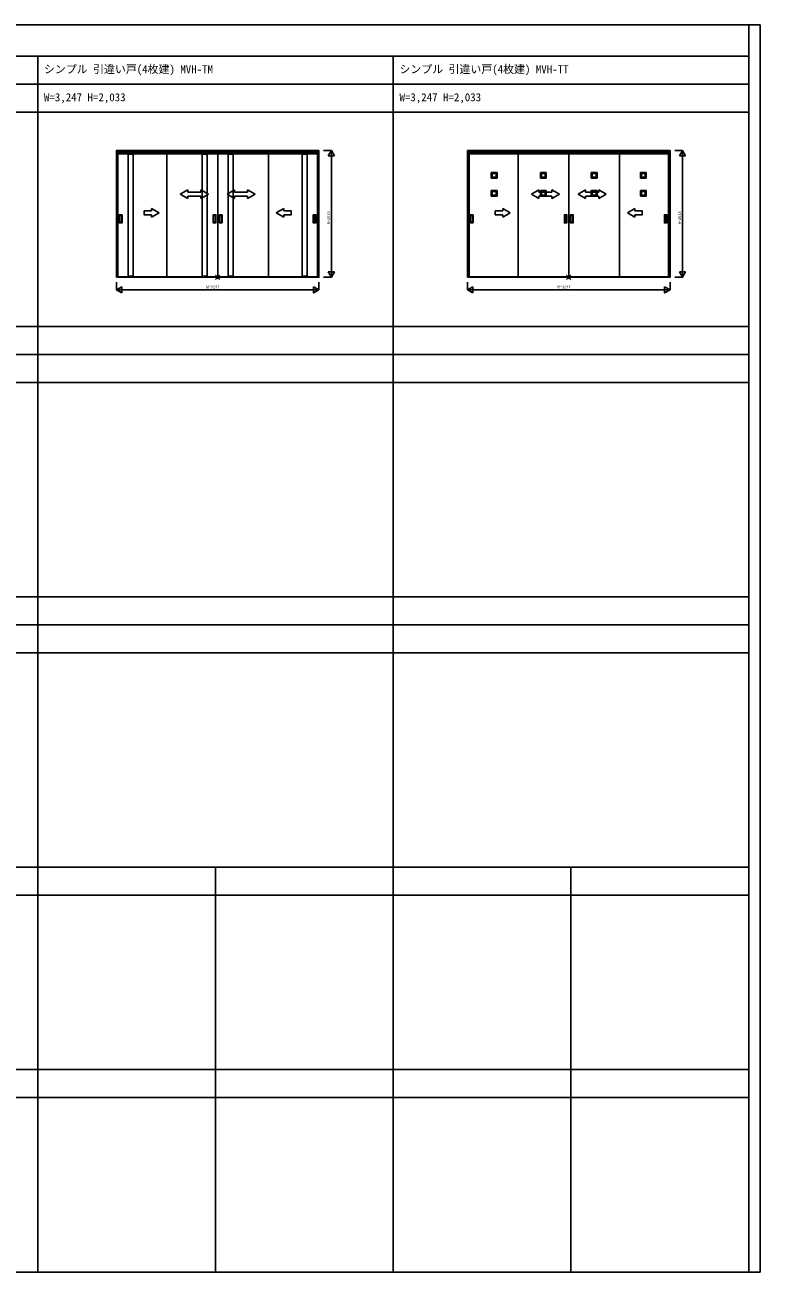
# Model space of a CAD drawing. Units: millimetres, scale not verified. Extents: x -14341 to 14340, y -10000 to 10000.
# Drawn here: x 2555 to 14340, y -10000 to 10000 of the extents above; entities that cross this region are included whole.
import ezdxf
from ezdxf.enums import TextEntityAlignment as Align

# ---------------------------------------------------------------- set-up
doc = ezdxf.new("R2010")
doc.units = ezdxf.units.MM
doc.header["$LTSCALE"] = 50
for name, color, linetype in [('0-0_0', 7, 'Continuous'), ('0-1_YKK_A1', 4, 'Continuous'), ('0-4_YKK_F1', 7, 'Continuous'), ('0-6_YKK_N1', 2, 'Continuous')]:
    doc.layers.add(name, color=color, linetype=linetype)
doc.layers.add('0-5_YKK_IN', color=1, linetype='Continuous', lineweight=18)
doc.styles.add('ＭＳ ゴシック', font='')
doc.styles.get('ＭＳ ゴシック').set_extended_font_data('MS Gothic')

msp = doc.modelspace()

# ---------------------------------------------------------------- linework, layer by layer
at = {"layer": '0-1_YKK_A1'}
for p, q in [((4040.56, 5960.6), (4040.56, 7935.6)), ((5644.56, 7935.6), (4040.56, 7935.6)), ((4045.06, 7961.6), (7244.06, 7961.6)), ((4045.06, 7931.6), (7244.06, 7931.6)), ((4210.56, 5960.6), (4210.56, 7935.6)), ((4210.56, 7925.6), (4290.56, 7925.6)), ((4290.56, 5960.6), (4290.56, 7935.6)), ((4830.56, 7935.6), (4830.56, 5960.6)), ((5394.56, 5960.6), (5394.56, 7935.6)), ((5474.56, 7925.6), (5394.56, 7925.6)), ((5474.56, 5960.6), (5474.56, 7935.6)), ((5644.56, 5960.6), (5644.56, 7935.6)), ((5644.56, 7935.6), (7248.56, 7935.6)), ((5814.56, 5960.6), (5814.56, 7935.6)), ((5814.56, 7925.6), (5894.56, 7925.6)), ((5894.56, 5960.6), (5894.56, 7935.6)), ((6458.56, 7935.6), (6458.56, 5960.6)), ((6998.56, 5960.6), (6998.56, 7935.6)), ((7078.56, 7925.6), (6998.56, 7925.6)), ((7078.56, 5960.6), (7078.56, 7935.6)), ((7248.56, 5960.6), (7248.56, 7935.6)), ((9669.84, 5960.6), (9669.84, 7935.6)), ((11273.84, 7935.6), (9669.84, 7935.6)), ((9674.34, 7961.6), (12873.34, 7961.6)), ((9674.34, 7931.6), (12873.34, 7931.6)), ((10459.84, 7935.6), (10459.84, 5960.6)), ((11273.84, 5960.6), (11273.84, 7935.6)), ((11273.84, 7935.6), (12877.84, 7935.6)), ((12087.84, 7935.6), (12087.84, 5960.6)), ((12877.84, 5960.6), (12877.84, 7935.6)), ((10030.84, 7635.6), (10030.84, 7543.6)), ((10030.84, 7635.6), (10122.84, 7635.6)), ((10046.84, 7619.6), (10030.84, 7635.6)), ((10046.84, 7619.6), (10046.84, 7559.6)), ((10046.84, 7619.6), (10106.84, 7619.6)), ((10106.84, 7619.6), (10122.84, 7635.6)), ((10106.84, 7619.6), (10106.84, 7559.6)), ((10122.84, 7635.6), (10122.84, 7543.6)), ((10820.84, 7635.6), (10820.84, 7543.6)), ((10820.84, 7635.6), (10912.84, 7635.6)), ((10836.84, 7619.6), (10820.84, 7635.6)), ((10836.84, 7619.6), (10836.84, 7559.6)), ((10836.84, 7619.6), (10896.84, 7619.6)), ((10896.84, 7619.6), (10912.84, 7635.6)), ((10896.84, 7619.6), (10896.84, 7559.6)), ((10912.84, 7635.6), (10912.84, 7543.6)), ((11634.84, 7635.6), (11634.84, 7543.6)), ((11634.84, 7635.6), (11726.84, 7635.6)), ((11650.84, 7619.6), (11634.84, 7635.6)), ((11650.84, 7619.6), (11650.84, 7559.6)), ((11650.84, 7619.6), (11710.84, 7619.6)), ((11710.84, 7619.6), (11726.84, 7635.6)), ((11710.84, 7619.6), (11710.84, 7559.6)), ((11726.84, 7635.6), (11726.84, 7543.6)), ((12424.84, 7635.6), (12424.84, 7543.6)), ((12424.84, 7635.6), (12516.84, 7635.6)), ((12440.84, 7619.6), (12424.84, 7635.6)), ((12440.84, 7619.6), (12440.84, 7559.6)), ((12440.84, 7619.6), (12500.84, 7619.6)), ((12500.84, 7619.6), (12516.84, 7635.6)), ((12500.84, 7619.6), (12500.84, 7559.6)), ((12516.84, 7635.6), (12516.84, 7543.6)), ((10046.84, 7559.6), (10030.84, 7543.6)), ((10030.84, 7543.6), (10122.84, 7543.6)), ((10046.84, 7559.6), (10106.84, 7559.6)), ((10106.84, 7559.6), (10122.84, 7543.6)), ((10836.84, 7559.6), (10820.84, 7543.6)), ((10820.84, 7543.6), (10912.84, 7543.6)), ((10836.84, 7559.6), (10896.84, 7559.6)), ((10896.84, 7559.6), (10912.84, 7543.6)), ((11650.84, 7559.6), (11634.84, 7543.6)), ((11634.84, 7543.6), (11726.84, 7543.6)), ((11650.84, 7559.6), (11710.84, 7559.6)), ((11710.84, 7559.6), (11726.84, 7543.6)), ((12440.84, 7559.6), (12424.84, 7543.6)), ((12424.84, 7543.6), (12516.84, 7543.6)), ((12440.84, 7559.6), (12500.84, 7559.6)), ((12500.84, 7559.6), (12516.84, 7543.6)), ((5045.06, 7286.55), (5165.06, 7355.83)), ((5045.06, 7286.55), (5165.06, 7216.55)), ((5165.06, 7355.83), (5165.06, 7316.55)), ((5165.06, 7316.55), (5375.06, 7316.55)), ((5165.06, 7256.55), (5165.06, 7216.55)), ((5375.06, 7256.55), (5165.06, 7256.55)), ((5375.06, 7355.83), (5375.06, 7316.55)), ((5495.06, 7286.55), (5375.06, 7355.83)), ((5495.06, 7286.55), (5375.06, 7216.55)), ((5375.06, 7256.55), (5375.06, 7216.55)), ((5794.06, 7286.55), (5914.06, 7355.83)), ((5794.06, 7286.55), (5914.06, 7216.55)), ((5914.06, 7355.83), (5914.06, 7316.55)), ((6124.06, 7316.55), (5914.06, 7316.55)), ((5914.06, 7256.55), (6124.06, 7256.55)), ((5914.06, 7256.55), (5914.06, 7216.55)), ((6124.06, 7355.83), (6124.06, 7316.55)), ((6244.06, 7286.55), (6124.06, 7355.83)), ((6244.06, 7286.55), (6124.06, 7216.55)), ((6124.06, 7256.55), (6124.06, 7216.55)), ((10030.84, 7343.6), (10030.84, 7251.6)), ((10030.84, 7343.6), (10122.84, 7343.6)), ((10046.84, 7327.6), (10030.84, 7343.6)), ((10046.84, 7267.6), (10030.84, 7251.6)), ((10030.84, 7251.6), (10122.84, 7251.6)), ((10046.84, 7327.6), (10046.84, 7267.6)), ((10046.84, 7327.6), (10106.84, 7327.6)), ((10046.84, 7267.6), (10106.84, 7267.6)), ((10106.84, 7327.6), (10122.84, 7343.6)), ((10106.84, 7327.6), (10106.84, 7267.6)), ((10106.84, 7267.6), (10122.84, 7251.6)), ((10122.84, 7343.6), (10122.84, 7251.6)), ((10674.34, 7286.55), (10794.34, 7355.83)), ((10674.34, 7286.55), (10794.34, 7216.55)), ((10794.34, 7355.83), (10794.34, 7316.55)), ((10794.34, 7316.55), (11004.34, 7316.55)), ((10794.34, 7256.55), (10794.34, 7216.55)), ((11004.34, 7256.55), (10794.34, 7256.55)), ((10820.84, 7343.6), (10820.84, 7251.6)), ((10820.84, 7343.6), (10912.84, 7343.6)), ((10836.84, 7327.6), (10820.84, 7343.6)), ((10836.84, 7267.6), (10820.84, 7251.6)), ((10820.84, 7251.6), (10912.84, 7251.6)), ((10836.84, 7327.6), (10836.84, 7267.6)), ((10836.84, 7327.6), (10896.84, 7327.6)), ((10836.84, 7267.6), (10896.84, 7267.6)), ((10896.84, 7327.6), (10912.84, 7343.6)), ((10896.84, 7327.6), (10896.84, 7267.6)), ((10896.84, 7267.6), (10912.84, 7251.6)), ((10912.84, 7343.6), (10912.84, 7251.6)), ((11004.34, 7355.83), (11004.34, 7316.55)), ((11124.34, 7286.55), (11004.34, 7355.83)), ((11124.34, 7286.55), (11004.34, 7216.55)), ((11004.34, 7256.55), (11004.34, 7216.55)), ((11423.34, 7286.55), (11543.34, 7355.83)), ((11423.34, 7286.55), (11543.34, 7216.55)), ((11543.34, 7355.83), (11543.34, 7316.55)), ((11753.34, 7316.55), (11543.34, 7316.55)), ((11543.34, 7256.55), (11753.34, 7256.55)), ((11543.34, 7256.55), (11543.34, 7216.55)), ((11634.84, 7343.6), (11634.84, 7251.6)), ((11634.84, 7343.6), (11726.84, 7343.6)), ((11650.84, 7327.6), (11634.84, 7343.6)), ((11650.84, 7267.6), (11634.84, 7251.6)), ((11634.84, 7251.6), (11726.84, 7251.6)), ((11650.84, 7327.6), (11650.84, 7267.6)), ((11650.84, 7327.6), (11710.84, 7327.6)), ((11650.84, 7267.6), (11710.84, 7267.6)), ((11710.84, 7327.6), (11726.84, 7343.6)), ((11710.84, 7327.6), (11710.84, 7267.6)), ((11710.84, 7267.6), (11726.84, 7251.6)), ((11726.84, 7343.6), (11726.84, 7251.6)), ((11753.34, 7355.83), (11753.34, 7316.55)), ((11873.34, 7286.55), (11753.34, 7355.83)), ((11873.34, 7286.55), (11753.34, 7216.55)), ((11753.34, 7256.55), (11753.34, 7216.55)), ((12424.84, 7343.6), (12424.84, 7251.6)), ((12424.84, 7343.6), (12516.84, 7343.6)), ((12440.84, 7327.6), (12424.84, 7343.6)), ((12440.84, 7267.6), (12424.84, 7251.6)), ((12424.84, 7251.6), (12516.84, 7251.6)), ((12440.84, 7327.6), (12440.84, 7267.6)), ((12440.84, 7327.6), (12500.84, 7327.6)), ((12440.84, 7267.6), (12500.84, 7267.6)), ((12500.84, 7327.6), (12516.84, 7343.6)), ((12500.84, 7327.6), (12500.84, 7267.6)), ((12500.84, 7267.6), (12516.84, 7251.6)), ((12516.84, 7343.6), (12516.84, 7251.6)), ((4705.56, 6986.55), (4585.56, 7055.83)), ((4585.56, 7016.55), (4585.56, 7055.83)), ((6583.55, 6986.55), (6703.55, 7055.83)), ((6703.55, 7016.55), (6703.55, 7055.83)), ((10334.85, 6986.55), (10214.85, 7055.83)), ((10214.85, 7016.55), (10214.85, 7055.83)), ((12212.84, 6986.55), (12332.84, 7055.83)), ((12332.84, 7016.55), (12332.84, 7055.83)), ((4069.56, 6826.6), (4069.56, 6954.6)), ((4110.56, 6955.6), (4070.56, 6955.6)), ((4110.56, 6825.6), (4070.56, 6825.6)), ((4075.56, 6836.6), (4075.56, 6944.6)), ((4076.56, 6945.6), (4104.56, 6945.6)), ((4104.56, 6835.6), (4076.56, 6835.6)), ((4105.56, 6944.6), (4105.56, 6836.6)), ((4111.56, 6826.6), (4111.56, 6954.6)), ((4705.56, 6986.55), (4585.56, 6917.27)), ((4585.56, 6917.27), (4585.56, 6956.55)), ((5573.56, 6826.6), (5573.56, 6954.6)), ((5574.56, 6955.6), (5614.56, 6955.6)), ((5574.56, 6825.6), (5614.56, 6825.6)), ((5579.56, 6944.6), (5579.56, 6836.6)), ((5608.56, 6945.6), (5580.56, 6945.6)), ((5580.56, 6835.6), (5608.56, 6835.6)), ((5609.56, 6836.6), (5609.56, 6944.6)), ((5615.56, 6826.6), (5615.56, 6954.6)), ((5673.56, 6826.6), (5673.56, 6954.6)), ((5714.56, 6955.6), (5674.56, 6955.6)), ((5714.56, 6825.6), (5674.56, 6825.6)), ((5679.56, 6836.6), (5679.56, 6944.6)), ((5680.56, 6945.6), (5708.56, 6945.6)), ((5708.56, 6835.6), (5680.56, 6835.6)), ((5709.56, 6944.6), (5709.56, 6836.6)), ((5715.56, 6826.6), (5715.56, 6954.6)), ((6583.55, 6986.55), (6703.55, 6917.27)), ((6703.55, 6917.27), (6703.55, 6956.55)), ((7177.56, 6826.6), (7177.56, 6954.6)), ((7178.56, 6955.6), (7218.56, 6955.6)), ((7178.56, 6825.6), (7218.56, 6825.6)), ((7183.56, 6944.6), (7183.56, 6836.6)), ((7212.56, 6945.6), (7184.56, 6945.6)), ((7184.56, 6835.6), (7212.56, 6835.6)), ((7213.56, 6836.6), (7213.56, 6944.6)), ((7219.56, 6826.6), (7219.56, 6954.6)), ((9698.84, 6826.6), (9698.84, 6954.6)), ((9739.84, 6955.6), (9699.84, 6955.6)), ((9739.84, 6825.6), (9699.84, 6825.6)), ((9704.84, 6836.6), (9704.84, 6944.6)), ((9705.84, 6945.6), (9733.84, 6945.6)), ((9733.84, 6835.6), (9705.84, 6835.6)), ((9734.84, 6944.6), (9734.84, 6836.6)), ((9740.84, 6826.6), (9740.84, 6954.6)), ((10334.85, 6986.55), (10214.85, 6917.27)), ((10214.85, 6917.27), (10214.85, 6956.55)), ((11202.84, 6826.6), (11202.84, 6954.6)), ((11203.84, 6955.6), (11243.84, 6955.6)), ((11203.84, 6825.6), (11243.84, 6825.6)), ((11208.84, 6944.6), (11208.84, 6836.6)), ((11237.84, 6945.6), (11209.84, 6945.6)), ((11209.84, 6835.6), (11237.84, 6835.6)), ((11238.84, 6836.6), (11238.84, 6944.6)), ((11244.84, 6826.6), (11244.84, 6954.6)), ((11302.84, 6826.6), (11302.84, 6954.6)), ((11343.84, 6955.6), (11303.84, 6955.6)), ((11343.84, 6825.6), (11303.84, 6825.6)), ((11308.84, 6836.6), (11308.84, 6944.6)), ((11309.84, 6945.6), (11337.84, 6945.6)), ((11337.84, 6835.6), (11309.84, 6835.6)), ((11338.84, 6944.6), (11338.84, 6836.6)), ((11344.84, 6826.6), (11344.84, 6954.6)), ((12212.84, 6986.55), (12332.84, 6917.27)), ((12332.84, 6917.27), (12332.84, 6956.55)), ((12806.84, 6826.6), (12806.84, 6954.6)), ((12807.84, 6955.6), (12847.84, 6955.6)), ((12807.84, 6825.6), (12847.84, 6825.6)), ((12812.84, 6944.6), (12812.84, 6836.6)), ((12841.84, 6945.6), (12813.84, 6945.6)), ((12813.84, 6835.6), (12841.84, 6835.6)), ((12842.84, 6836.6), (12842.84, 6944.6)), ((12848.84, 6826.6), (12848.84, 6954.6)), ((5644.56, 5960.6), (4040.56, 5960.6)), ((7244.06, 5956.6), (4045.06, 5956.6)), ((7244.06, 5952.6), (4045.06, 5952.6)), ((4290.56, 5970.6), (4210.56, 5970.6)), ((5394.56, 5970.6), (5474.56, 5970.6)), ((5644.56, 5960.6), (7248.56, 5960.6)), ((5894.56, 5970.6), (5814.56, 5970.6)), ((6998.56, 5970.6), (7078.56, 5970.6)), ((11273.84, 5960.6), (9669.84, 5960.6)), ((12873.34, 5956.6), (9674.34, 5956.6)), ((12873.34, 5952.6), (9674.34, 5952.6)), ((11273.84, 5960.6), (12877.84, 5960.6))]:
    msp.add_line(p, q, dxfattribs=at)
for points in [[(4021.06, 5952.6), (4045.06, 5952.6), (4045.06, 7985.6), (4021.06, 7985.6)], [(7244.06, 5952.6), (7268.06, 5952.6), (7268.06, 7985.6), (7244.06, 7985.6)], [(9650.34, 5952.6), (9674.34, 5952.6), (9674.34, 7985.6), (9650.34, 7985.6)], [(12873.34, 5952.6), (12897.34, 5952.6), (12897.34, 7985.6), (12873.34, 7985.6)]]:
    msp.add_lwpolyline(points, close=True, dxfattribs=at)
for points in [[(7244.06, 7985.6), (4045.06, 7985.6), (4045.06, 7955.6)], [(12873.34, 7985.6), (9674.34, 7985.6), (9674.34, 7955.6)], [(4585.56, 7016.55), (4465.56, 7016.55), (4465.56, 6956.55), (4585.56, 6956.55)], [(6703.55, 7016.55), (6823.55, 7016.55), (6823.55, 6956.55), (6703.55, 6956.55)], [(10214.85, 7016.55), (10094.85, 7016.55), (10094.85, 6956.55), (10214.85, 6956.55)], [(12332.84, 7016.55), (12452.84, 7016.55), (12452.84, 6956.55), (12332.84, 6956.55)]]:
    msp.add_lwpolyline(points, dxfattribs=at)
for centre, start, end in [((4070.56, 6954.6), 90, 180), ((4070.56, 6826.6), 180, 270), ((4076.56, 6944.6), 90, 180), ((4076.56, 6836.6), 180, 270), ((4104.56, 6944.6), 0, 90), ((4104.56, 6836.6), 270, 0), ((4110.56, 6954.6), 0, 90), ((4110.56, 6826.6), 270, 0), ((5574.56, 6954.6), 90, 180), ((5574.56, 6826.6), 180, 270), ((5580.56, 6944.6), 90, 180), ((5580.56, 6836.6), 180, 270), ((5608.56, 6944.6), 360, 90), ((5608.56, 6836.6), 270, 360), ((5614.56, 6954.6), 0, 90), ((5614.56, 6826.6), 270, 0), ((5674.56, 6954.6), 90, 180), ((5674.56, 6826.6), 180, 270), ((5680.56, 6944.6), 90, 180), ((5680.56, 6836.6), 180, 270), ((5708.56, 6944.6), 0, 90), ((5708.56, 6836.6), 270, 0), ((5714.56, 6954.6), 0, 90), ((5714.56, 6826.6), 270, 0), ((7178.56, 6954.6), 90, 180), ((7178.56, 6826.6), 180, 270), ((7184.56, 6944.6), 90, 180), ((7184.56, 6836.6), 180, 270), ((7212.56, 6944.6), 360, 90), ((7212.56, 6836.6), 270, 360), ((7218.56, 6954.6), 0, 90), ((7218.56, 6826.6), 270, 0), ((9699.84, 6954.6), 90, 180), ((9699.84, 6826.6), 180, 270), ((9705.84, 6944.6), 90, 180), ((9705.84, 6836.6), 180, 270), ((9733.84, 6944.6), 0, 90), ((9733.84, 6836.6), 270, 0), ((9739.84, 6954.6), 0, 90), ((9739.84, 6826.6), 270, 0), ((11203.84, 6954.6), 90, 180), ((11203.84, 6826.6), 180, 270), ((11209.84, 6944.6), 90, 180), ((11209.84, 6836.6), 180, 270), ((11237.84, 6944.6), 360, 90), ((11237.84, 6836.6), 270, 360), ((11243.84, 6954.6), 0, 90), ((11243.84, 6826.6), 270, 0), ((11303.84, 6954.6), 90, 180), ((11303.84, 6826.6), 180, 270), ((11309.84, 6944.6), 90, 180), ((11309.84, 6836.6), 180, 270), ((11337.84, 6944.6), 0, 90), ((11337.84, 6836.6), 270, 0), ((11343.84, 6954.6), 0, 90), ((11343.84, 6826.6), 270, 0), ((12807.84, 6954.6), 90, 180), ((12807.84, 6826.6), 180, 270), ((12813.84, 6944.6), 90, 180), ((12813.84, 6836.6), 180, 270), ((12841.84, 6944.6), 360, 90), ((12841.84, 6836.6), 270, 360), ((12847.84, 6954.6), 0, 90), ((12847.84, 6826.6), 270, 0)]:
    msp.add_arc(centre, 1, start, end, dxfattribs=at)
at = {"layer": '0-4_YKK_F1'}
for p, q in [((-14340.8, 10000.1), (14340.22, 10000.1)), ((14159.2, -9999.9), (14159.2, 10000.1)), ((14340.22, -9999.9), (14340.22, 10000.1)), ((-14340.8, 9500.1), (14159.2, 9500.1)), ((2759.2, -9999.9), (2759.2, 9500.1)), ((8459.2, -9999.9), (8459.2, 9500.1)), ((-14340.8, 9050.1), (14159.2, 9050.1)), ((-14340.8, 8600.1), (14159.2, 8600.1)), ((-14340.8, 5165.1), (14159.2, 5165.1)), ((-14340.8, 4715.1), (14159.2, 4715.1)), ((-14340.8, 4265.1), (14159.2, 4265.1)), ((-14340.8, 830.1), (14159.2, 830.1)), ((-14340.8, 380.1), (14159.2, 380.1)), ((-14340.8, -69.9), (14159.2, -69.9)), ((-14340.8, -3504.9), (14159.2, -3504.9)), ((5609.2, -9999.9), (5609.2, -3504.9)), ((11309.2, -9999.9), (11309.2, -3504.9)), ((-14340.8, -3954.9), (14159.2, -3954.9)), ((-14340.8, -6752.4), (14159.2, -6752.4)), ((-14340.8, -7202.4), (14159.2, -7202.4)), ((-14340.8, -9999.9), (14340.22, -9999.9))]:
    msp.add_line(p, q, dxfattribs=at)
at = {"layer": '0-5_YKK_IN'}
for p, q in [((5609.2, 5917.24), (5679.91, 5987.96)), ((5609.2, 5987.96), (5679.91, 5917.24)), ((11238.49, 5917.24), (11309.2, 5987.96)), ((11238.49, 5987.96), (11309.2, 5917.24))]:
    msp.add_line(p, q, dxfattribs=at)
for centre in [(5644.56, 5952.6), (11273.84, 5952.6)]:
    msp.add_circle(centre, 25, dxfattribs=at)
at = {"layer": '0-6_YKK_N1'}
for p, q in [((7343.06, 7985.6), (7468.06, 7985.6)), ((7418.06, 7899), (7518.06, 7899)), ((7468.06, 7985.6), (7468.06, 5952.6)), ((12972.34, 7985.6), (13097.34, 7985.6)), ((13047.34, 7899), (13147.34, 7899)), ((13097.34, 7985.6), (13097.34, 5952.6)), ((7418.06, 6039.2), (7518.06, 6039.2)), ((13047.34, 6039.2), (13147.34, 6039.2)), ((4021.06, 5752.6), (4107.66, 5802.6)), ((4107.66, 5802.6), (4107.66, 5702.6)), ((7181.45, 5802.6), (7268.06, 5752.6)), ((7268.06, 5877.6), (7268.06, 5752.6)), ((7343.06, 5952.6), (7468.06, 5952.6)), ((9650.34, 5752.6), (9736.95, 5802.6)), ((9736.95, 5802.6), (9736.95, 5702.6)), ((12810.74, 5802.6), (12897.34, 5752.6)), ((12897.34, 5877.6), (12897.34, 5752.6)), ((12972.34, 5952.6), (13097.34, 5952.6)), ((4021.06, 5752.6), (4107.66, 5702.6)), ((9650.34, 5752.6), (9736.95, 5702.6))]:
    msp.add_line(p, q, dxfattribs=at)
for points in [[(7418.06, 7899), (7468.06, 7985.6), (7518.06, 7899)], [(13047.34, 7899), (13097.34, 7985.6), (13147.34, 7899)], [(7418.06, 6039.2), (7468.06, 5952.6), (7518.06, 6039.2)], [(13047.34, 6039.2), (13097.34, 5952.6), (13147.34, 6039.2)], [(4021.06, 5877.6), (4021.06, 5752.6), (7268.06, 5752.6)], [(7181.45, 5802.6), (7181.45, 5702.6), (7268.06, 5752.6)], [(9650.34, 5877.6), (9650.34, 5752.6), (12897.34, 5752.6)], [(12810.74, 5802.6), (12810.74, 5702.6), (12897.34, 5752.6)]]:
    msp.add_lwpolyline(points, dxfattribs=at)

# ---------------------------------------------------------------- texts
at = {"layer": '0-0_0', "style": 'ＭＳ ゴシック'}
for s, p in [('シンプル 引違い戸(4枚建) MVH-TM', (2859.2, 9187.6)), ('シンプル 引違い戸(4枚建) MVH-TT', (8559.2, 9187.6)), ('W=3,247 H=2,033', (2859.2, 8737.6)), ('W=3,247 H=2,033', (8559.2, 8737.6))]:
    msp.add_text(s, height=128.3, dxfattribs=at).set_placement(p, align=Align.BOTTOM_LEFT)
at = {"layer": '0-6_YKK_N1', "style": 'ＭＳ ゴシック'}
for p in [(7456.06, 6804.1), (13085.34, 6804.1)]:
    msp.add_text('H=2033', height=43.99, rotation=90, dxfattribs=at).set_placement(p, align=Align.BOTTOM_LEFT)
for p in [(5464.56, 5764.6), (11093.84, 5764.6)]:
    msp.add_text('W=3247', height=43.99, dxfattribs=at).set_placement(p, align=Align.BOTTOM_LEFT)

doc.saveas('drawing.dxf')
